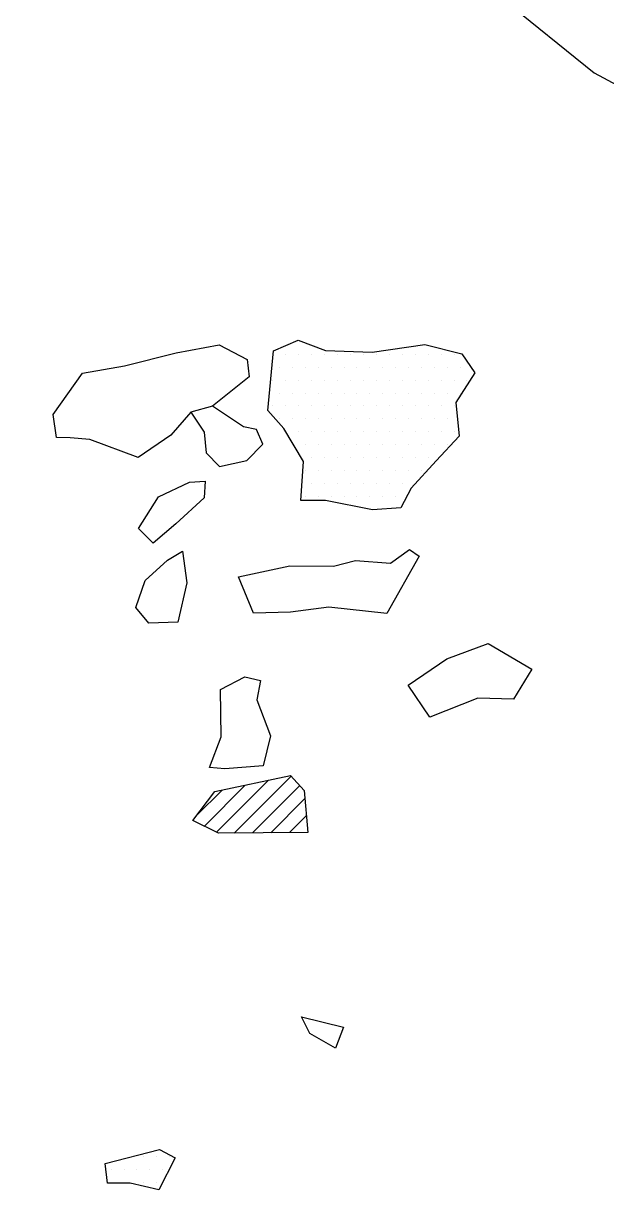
# Model space of a CAD drawing. Header units: metres. Extents: x -9.05 to -4.97, y -14.56 to -9.91.
# Drawn here: x -6.285 to -5.721, y -13.754 to -12.618 of the extents above; entities that cross this region are included whole.
import ezdxf

# ---------------------------------------------------------------- set-up
doc = ezdxf.new("R2010")
doc.units = ezdxf.units.M
doc.header["$LTSCALE"] = 25
doc.header["$MEASUREMENT"] = 0
doc.layers.get('0').update_dxf_attribs({"linetype": 'CONTINUOUS'})
for name, color, linetype in [('BEFUND', 1, 'CONTINUOUS'), ('FEUER', 1, 'CONTINUOUS'), ('STEINE', 4, 'CONTINUOUS'), ('STEINESCHRAFF', 4, 'CONTINUOUS')]:
    doc.layers.add(name, color=color, linetype=linetype)

# ---------------------------------------------------------------- blocks, each defined once
blk = doc.blocks.new('*X15')
at = {"color": 0}
for p, q in [((-609.81, -1339.89), (-604.8, -1334.89)), ((-608.12, -1339.98), (-602.62, -1334.48)), ((-611.74, -1338.29), (-609.28, -1335.83)), ((-610.99, -1339.31), (-607.04, -1335.36)), ((-606.34, -1339.96), (-601.77, -1335.4)), ((-604.56, -1339.95), (-601.27, -1336.66)), ((-602.78, -1339.94), (-601.12, -1338.28)), ((-601, -1339.93), (-600.98, -1339.91)), ((-681.97, -1383.78), (-675.79, -1377.59)), ((-681.95, -1385.52), (-674.05, -1377.62)), ((-681.72, -1387.06), (-672.89, -1378.23)), ((-681.97, -1382.01), (-678.79, -1378.82)), ((-681.98, -1380.24), (-681.37, -1379.64)), ((-681.5, -1388.6), (-672.36, -1379.47)), ((-587.05, -1380.78), (-586.05, -1379.78)), ((-585.87, -1381.36), (-584.83, -1380.32)), ((-681.27, -1390.15), (-671.93, -1380.81)), ((-584.69, -1381.95), (-584.25, -1381.51)), ((-681.05, -1391.69), (-671.68, -1382.32)), ((-638.58, -1384.57), (-636.73, -1382.72)), ((-632.39, -1383.69), (-631.21, -1382.51)), ((-583.75, -1382.78), (-583.12, -1382.15)), ((-583.07, -1383.87), (-581.74, -1382.54)), ((-680.82, -1393.23), (-671.43, -1383.84)), ((-639.18, -1386.95), (-635.57, -1383.33)), ((-631.91, -1384.98), (-630.24, -1383.31)), ((-639.31, -1388.84), (-634.79, -1384.32)), ((-630.8, -1385.64), (-630.13, -1384.96)), ((-678.81, -1392.99), (-671.03, -1385.21)), ((-674.53, -1390.48), (-670.29, -1386.24)), ((-639.25, -1390.55), (-634.02, -1385.32)), ((-604.55, -1389.43), (-600.85, -1385.74)), ((-603.3, -1389.96), (-599.16, -1385.81)), ((-602.06, -1390.49), (-597.47, -1385.89)), ((-600.82, -1391.02), (-595.18, -1385.37)), ((-599.58, -1391.54), (-594.08, -1386.04)), ((-671.93, -1389.64), (-669.55, -1387.26)), ((-638.36, -1391.43), (-633.31, -1386.38)), ((-605, -1388.12), (-603.23, -1386.35)), ((-598.28, -1392.01), (-592.97, -1386.7)), ((-581.68, -1389.55), (-579.41, -1387.28)), ((-580.42, -1390.06), (-577.61, -1387.25)), ((-670.37, -1389.85), (-668.93, -1388.41)), ((-637.19, -1392.03), (-632.78, -1387.62)), ((-582.4, -1388.5), (-581.68, -1387.78)), ((-635.98, -1392.58), (-632.54, -1389.15)), ((-596.86, -1392.35), (-593.05, -1388.55)), ((-587.49, -1390.06), (-586.92, -1389.48)), ((-586.75, -1391.09), (-585.22, -1389.55)), ((-586.01, -1392.12), (-584.01, -1390.11)), ((-579.12, -1390.52), (-578.47, -1389.88)), ((-634.47, -1392.84), (-632.67, -1391.05)), ((-595.43, -1392.69), (-593.8, -1391.06)), ((-585.28, -1393.15), (-583.89, -1391.76)), ((-676.26, -1397.51), (-671.61, -1392.86)), ((-674.4, -1393.88), (-672.77, -1392.25)), ((-674.87, -1397.89), (-670.45, -1393.47)), ((-673.48, -1398.27), (-669.29, -1394.08)), ((-605.09, -1395.28), (-603.57, -1393.76)), ((-672.1, -1398.65), (-668.13, -1394.69)), ((-670.71, -1399.03), (-666.98, -1395.3)), ((-605.19, -1397.15), (-602.45, -1394.4)), ((-604.32, -1398.04), (-601.55, -1395.28)), ((-669.34, -1399.43), (-665.81, -1395.9)), ((-603.37, -1398.87), (-600.93, -1396.43)), ((-667.99, -1399.85), (-664.64, -1396.49)), ((-666.64, -1400.26), (-663.47, -1397.09)), ((-665.29, -1400.68), (-662.3, -1397.69)), ((-663.93, -1401.09), (-661.12, -1398.28)), ((-662.58, -1401.51), (-659.78, -1398.71)), ((-601.64, -1398.9), (-600.75, -1398.01)), ((-661.03, -1401.72), (-658.43, -1399.12)), ((-659.36, -1401.82), (-657.08, -1399.54)), ((-610.53, -1406.03), (-604.35, -1399.84)), ((-610.16, -1403.88), (-605.29, -1399.02)), ((-603.46, -1398.96), (-603.37, -1398.87)), ((-602.83, -1400.1), (-601.64, -1398.9)), ((-602.2, -1401.23), (-599.81, -1398.84)), ((-657.69, -1401.92), (-656.21, -1400.44)), ((-609.37, -1406.64), (-603.4, -1400.67)), ((-597.96, -1404.06), (-594.67, -1400.78)), ((-656.02, -1402.02), (-655.13, -1401.12)), ((-608.22, -1407.25), (-602.46, -1401.49)), ((-606.74, -1407.54), (-601.68, -1402.48)), ((-597.07, -1404.94), (-594.32, -1402.18)), ((-605.03, -1407.59), (-601.64, -1404.2)), ((-594.54, -1405.94), (-592.31, -1403.71)), ((-593.73, -1406.91), (-592.38, -1405.55)), ((-590.77, -1405.71), (-589.74, -1404.68)), ((-602.54, -1406.87), (-601.59, -1405.93)), ((-590.24, -1406.95), (-588.99, -1405.7)), ((-589.1, -1407.58), (-588.71, -1407.19))]:
    blk.add_line(p, q, dxfattribs=at)
blk = doc.blocks.new('*X19')
at = {"color": 0}
for p, q in [((-603.125, -1293.75), (-603.125, -1293.75)), ((-601.875, -1293.75), (-601.875, -1293.75)), ((-600.625, -1293.75), (-600.625, -1293.75)), ((-599.375, -1293.75), (-599.375, -1293.75)), ((-598.125, -1293.75), (-598.125, -1293.75)), ((-596.875, -1293.75), (-596.875, -1293.75)), ((-595.625, -1293.75), (-595.625, -1293.75)), ((-594.375, -1293.75), (-594.375, -1293.75)), ((-593.125, -1293.75), (-593.125, -1293.75)), ((-591.875, -1293.75), (-591.875, -1293.75)), ((-590.625, -1293.75), (-590.625, -1293.75)), ((-589.375, -1293.75), (-589.375, -1293.75)), ((-588.125, -1293.75), (-588.125, -1293.75)), ((-586.875, -1293.75), (-586.875, -1293.75)), ((-603.75, -1295), (-603.75, -1295)), ((-602.5, -1295), (-602.5, -1295)), ((-601.25, -1295), (-601.25, -1295)), ((-600, -1295), (-600, -1295)), ((-598.75, -1295), (-598.75, -1295)), ((-597.5, -1295), (-597.5, -1295)), ((-596.25, -1295), (-596.25, -1295)), ((-595, -1295), (-595, -1295)), ((-593.75, -1295), (-593.75, -1295)), ((-592.5, -1295), (-592.5, -1295)), ((-591.25, -1295), (-591.25, -1295)), ((-590, -1295), (-590, -1295)), ((-588.75, -1295), (-588.75, -1295)), ((-587.5, -1295), (-587.5, -1295)), ((-586.25, -1295), (-586.25, -1295)), ((-604.375, -1296.25), (-604.375, -1296.25)), ((-603.125, -1296.25), (-603.125, -1296.25)), ((-601.875, -1296.25), (-601.875, -1296.25)), ((-600.625, -1296.25), (-600.625, -1296.25)), ((-599.375, -1296.25), (-599.375, -1296.25)), ((-598.125, -1296.25), (-598.125, -1296.25)), ((-596.875, -1296.25), (-596.875, -1296.25)), ((-595.625, -1296.25), (-595.625, -1296.25)), ((-594.375, -1296.25), (-594.375, -1296.25)), ((-593.125, -1296.25), (-593.125, -1296.25)), ((-591.875, -1296.25), (-591.875, -1296.25)), ((-590.625, -1296.25), (-590.625, -1296.25)), ((-589.375, -1296.25), (-589.375, -1296.25)), ((-588.125, -1296.25), (-588.125, -1296.25)), ((-586.875, -1296.25), (-586.875, -1296.25)), ((-585.625, -1296.25), (-585.625, -1296.25)), ((-603.75, -1297.5), (-603.75, -1297.5)), ((-602.5, -1297.5), (-602.5, -1297.5)), ((-601.25, -1297.5), (-601.25, -1297.5)), ((-600, -1297.5), (-600, -1297.5)), ((-598.75, -1297.5), (-598.75, -1297.5)), ((-597.5, -1297.5), (-597.5, -1297.5)), ((-596.25, -1297.5), (-596.25, -1297.5)), ((-595, -1297.5), (-595, -1297.5)), ((-593.75, -1297.5), (-593.75, -1297.5)), ((-592.5, -1297.5), (-592.5, -1297.5)), ((-591.25, -1297.5), (-591.25, -1297.5)), ((-590, -1297.5), (-590, -1297.5)), ((-588.75, -1297.5), (-588.75, -1297.5)), ((-587.5, -1297.5), (-587.5, -1297.5)), ((-586.25, -1297.5), (-586.25, -1297.5)), ((-604.375, -1298.75), (-604.375, -1298.75)), ((-603.125, -1298.75), (-603.125, -1298.75)), ((-601.875, -1298.75), (-601.875, -1298.75)), ((-600.625, -1298.75), (-600.625, -1298.75)), ((-599.375, -1298.75), (-599.375, -1298.75)), ((-598.125, -1298.75), (-598.125, -1298.75)), ((-596.875, -1298.75), (-596.875, -1298.75)), ((-595.625, -1298.75), (-595.625, -1298.75)), ((-594.375, -1298.75), (-594.375, -1298.75)), ((-593.125, -1298.75), (-593.125, -1298.75)), ((-591.875, -1298.75), (-591.875, -1298.75)), ((-590.625, -1298.75), (-590.625, -1298.75)), ((-589.375, -1298.75), (-589.375, -1298.75)), ((-588.125, -1298.75), (-588.125, -1298.75)), ((-586.875, -1298.75), (-586.875, -1298.75)), ((-603.75, -1300), (-603.75, -1300)), ((-602.5, -1300), (-602.5, -1300)), ((-601.25, -1300), (-601.25, -1300)), ((-600, -1300), (-600, -1300)), ((-598.75, -1300), (-598.75, -1300)), ((-597.5, -1300), (-597.5, -1300)), ((-596.25, -1300), (-596.25, -1300)), ((-595, -1300), (-595, -1300)), ((-593.75, -1300), (-593.75, -1300)), ((-592.5, -1300), (-592.5, -1300)), ((-591.25, -1300), (-591.25, -1300)), ((-590, -1300), (-590, -1300)), ((-588.75, -1300), (-588.75, -1300)), ((-587.5, -1300), (-587.5, -1300)), ((-601.875, -1301.25), (-601.875, -1301.25)), ((-600.625, -1301.25), (-600.625, -1301.25)), ((-599.375, -1301.25), (-599.375, -1301.25)), ((-598.125, -1301.25), (-598.125, -1301.25)), ((-596.875, -1301.25), (-596.875, -1301.25)), ((-595.625, -1301.25), (-595.625, -1301.25)), ((-594.375, -1301.25), (-594.375, -1301.25)), ((-593.125, -1301.25), (-593.125, -1301.25)), ((-591.875, -1301.25), (-591.875, -1301.25)), ((-590.625, -1301.25), (-590.625, -1301.25)), ((-589.375, -1301.25), (-589.375, -1301.25)), ((-588.125, -1301.25), (-588.125, -1301.25)), ((-586.875, -1301.25), (-586.875, -1301.25)), ((-601.25, -1302.5), (-601.25, -1302.5)), ((-600, -1302.5), (-600, -1302.5)), ((-598.75, -1302.5), (-598.75, -1302.5)), ((-597.5, -1302.5), (-597.5, -1302.5)), ((-596.25, -1302.5), (-596.25, -1302.5)), ((-595, -1302.5), (-595, -1302.5)), ((-593.75, -1302.5), (-593.75, -1302.5)), ((-592.5, -1302.5), (-592.5, -1302.5)), ((-591.25, -1302.5), (-591.25, -1302.5)), ((-590, -1302.5), (-590, -1302.5)), ((-588.75, -1302.5), (-588.75, -1302.5)), ((-587.5, -1302.5), (-587.5, -1302.5)), ((-600.625, -1303.75), (-600.625, -1303.75)), ((-599.375, -1303.75), (-599.375, -1303.75)), ((-598.125, -1303.75), (-598.125, -1303.75)), ((-596.875, -1303.75), (-596.875, -1303.75)), ((-595.625, -1303.75), (-595.625, -1303.75)), ((-594.375, -1303.75), (-594.375, -1303.75)), ((-593.125, -1303.75), (-593.125, -1303.75)), ((-591.875, -1303.75), (-591.875, -1303.75)), ((-590.625, -1303.75), (-590.625, -1303.75)), ((-589.375, -1303.75), (-589.375, -1303.75)), ((-601.25, -1305), (-601.25, -1305)), ((-600, -1305), (-600, -1305)), ((-598.75, -1305), (-598.75, -1305)), ((-597.5, -1305), (-597.5, -1305)), ((-596.25, -1305), (-596.25, -1305)), ((-595, -1305), (-595, -1305)), ((-593.75, -1305), (-593.75, -1305)), ((-592.5, -1305), (-592.5, -1305)), ((-591.25, -1305), (-591.25, -1305)), ((-590, -1305), (-590, -1305)), ((-600.625, -1306.25), (-600.625, -1306.25)), ((-599.375, -1306.25), (-599.375, -1306.25)), ((-598.125, -1306.25), (-598.125, -1306.25)), ((-596.875, -1306.25), (-596.875, -1306.25)), ((-595.625, -1306.25), (-595.625, -1306.25)), ((-594.375, -1306.25), (-594.375, -1306.25)), ((-593.125, -1306.25), (-593.125, -1306.25)), ((-591.875, -1306.25), (-591.875, -1306.25)), ((-590.625, -1306.25), (-590.625, -1306.25)), ((-601.25, -1307.5), (-601.25, -1307.5)), ((-600, -1307.5), (-600, -1307.5)), ((-598.75, -1307.5), (-598.75, -1307.5)), ((-597.5, -1307.5), (-597.5, -1307.5)), ((-596.25, -1307.5), (-596.25, -1307.5)), ((-595, -1307.5), (-595, -1307.5)), ((-593.75, -1307.5), (-593.75, -1307.5)), ((-592.5, -1307.5), (-592.5, -1307.5)), ((-594.375, -1308.75), (-594.375, -1308.75)), ((-616.875, -1371.25), (-616.875, -1371.25)), ((-615.625, -1371.25), (-615.625, -1371.25)), ((-614.375, -1371.25), (-614.375, -1371.25)), ((-620, -1372.5), (-620, -1372.5)), ((-618.75, -1372.5), (-618.75, -1372.5)), ((-617.5, -1372.5), (-617.5, -1372.5)), ((-616.25, -1372.5), (-616.25, -1372.5)), ((-615, -1372.5), (-615, -1372.5)), ((-619.375, -1373.75), (-619.375, -1373.75)), ((-618.125, -1373.75), (-618.125, -1373.75)), ((-616.875, -1373.75), (-616.875, -1373.75)), ((-615.625, -1373.75), (-615.625, -1373.75))]:
    blk.add_line(p, q, dxfattribs=at)

msp = doc.modelspace()

# ---------------------------------------------------------------- linework, layer by layer
at = {"layer": 'BEFUND'}
msp.add_lwpolyline([(-6.5936, -12.0702), (-6.3015, -12.1106), (-6.1683, -12.2207), (-5.9989, -12.4513), (-5.7335, -12.6659), (-5.5419, -12.7684), (-5.2457, -12.8037)], dxfattribs=at)
at = {"layer": 'STEINE'}
for points in [[(-6.1229, -12.9935), (-6.1422, -13.0158), (-6.1737, -13.0372), (-6.2204, -13.02), (-6.2397, -13.0184), (-6.2529, -13.0179), (-6.256, -12.9956), (-6.2276, -12.9559), (-6.187, -12.9488), (-6.1372, -12.9361), (-6.0955, -12.9284), (-6.0686, -12.9426), (-6.0665, -12.9594), (-6.1021, -12.9878), (-6.1229, -12.9935)], [(-6.0166, -13.0787), (-6.0141, -13.0411), (-6.033, -13.0091), (-6.0487, -12.9919), (-6.0432, -12.9344), (-6.0193, -12.9238), (-5.9929, -12.9339), (-5.9477, -12.9354), (-5.8969, -12.9282), (-5.8613, -12.9373), (-5.8486, -12.9556), (-5.8669, -12.9841), (-5.8638, -13.0166), (-5.8861, -13.0405), (-5.91, -13.0669), (-5.9201, -13.0857), (-5.9475, -13.0878), (-5.9928, -13.0787), (-6.0166, -13.0787)], [(-6.1229, -12.9935), (-6.1102, -13.0127), (-6.1081, -13.0326), (-6.0954, -13.0458), (-6.069, -13.0401), (-6.0533, -13.0244), (-6.0594, -13.0102), (-6.0721, -13.0076), (-6.1021, -12.9878)], [(-6.165, -13.1144), (-6.1736, -13.1058), (-6.1543, -13.0753), (-6.1244, -13.061), (-6.1091, -13.06), (-6.1101, -13.0763), (-6.1375, -13.1012), (-6.1594, -13.12), (-6.165, -13.1144)], [(-6.1634, -13.1972), (-6.1761, -13.182), (-6.167, -13.1561), (-6.1456, -13.1362), (-6.1309, -13.1276), (-6.1268, -13.1581), (-6.1354, -13.1962), (-6.1634, -13.1972)], [(-6.077, -13.1524), (-6.0273, -13.1417), (-5.9851, -13.1422), (-5.9638, -13.1366), (-5.9302, -13.1391), (-5.9119, -13.1259), (-5.9023, -13.1325), (-5.9337, -13.1879), (-5.9896, -13.1818), (-6.0267, -13.1864), (-6.0623, -13.1875), (-6.077, -13.1524)], [(-5.892, -13.2879), (-5.9129, -13.2569), (-5.8758, -13.2315), (-5.8357, -13.2167), (-5.7935, -13.2416), (-5.8112, -13.2706), (-5.8458, -13.2696), (-5.892, -13.2879)], [(-6.1048, -13.3364), (-6.0937, -13.3069), (-6.0942, -13.2612), (-6.0709, -13.249), (-6.0556, -13.2525), (-6.0592, -13.2713), (-6.0459, -13.3058), (-6.053, -13.3348), (-6.0901, -13.3379), (-6.1048, -13.3364)], [(-6.0098, -13.3993), (-6.0961, -13.3999), (-6.121, -13.3877), (-6.0997, -13.3597), (-6.0266, -13.3444), (-6.0134, -13.3586), (-6.0098, -13.3993)], [(-5.9832, -13.6076), (-6.0081, -13.5934), (-6.0162, -13.5771), (-5.9756, -13.5872), (-5.9832, -13.6076)], [(-6.2036, -13.7378), (-6.2056, -13.719), (-6.1533, -13.7053), (-6.138, -13.7134), (-6.1538, -13.7444), (-6.1817, -13.7378), (-6.2036, -13.7378)]]:
    msp.add_lwpolyline(points, dxfattribs=at)

# ---------------------------------------------------------------- block references
at = {"layer": 'FEUER', "xscale": 0.01, "yscale": 0.01, "zscale": 0.01}
msp.add_blockref('*X15', (0, 0), dxfattribs=at)
at = {"layer": 'STEINESCHRAFF', "xscale": 0.01, "yscale": 0.01, "zscale": 0.01}
msp.add_blockref('*X19', (0, 0), dxfattribs=at)

doc.saveas('drawing.dxf')
